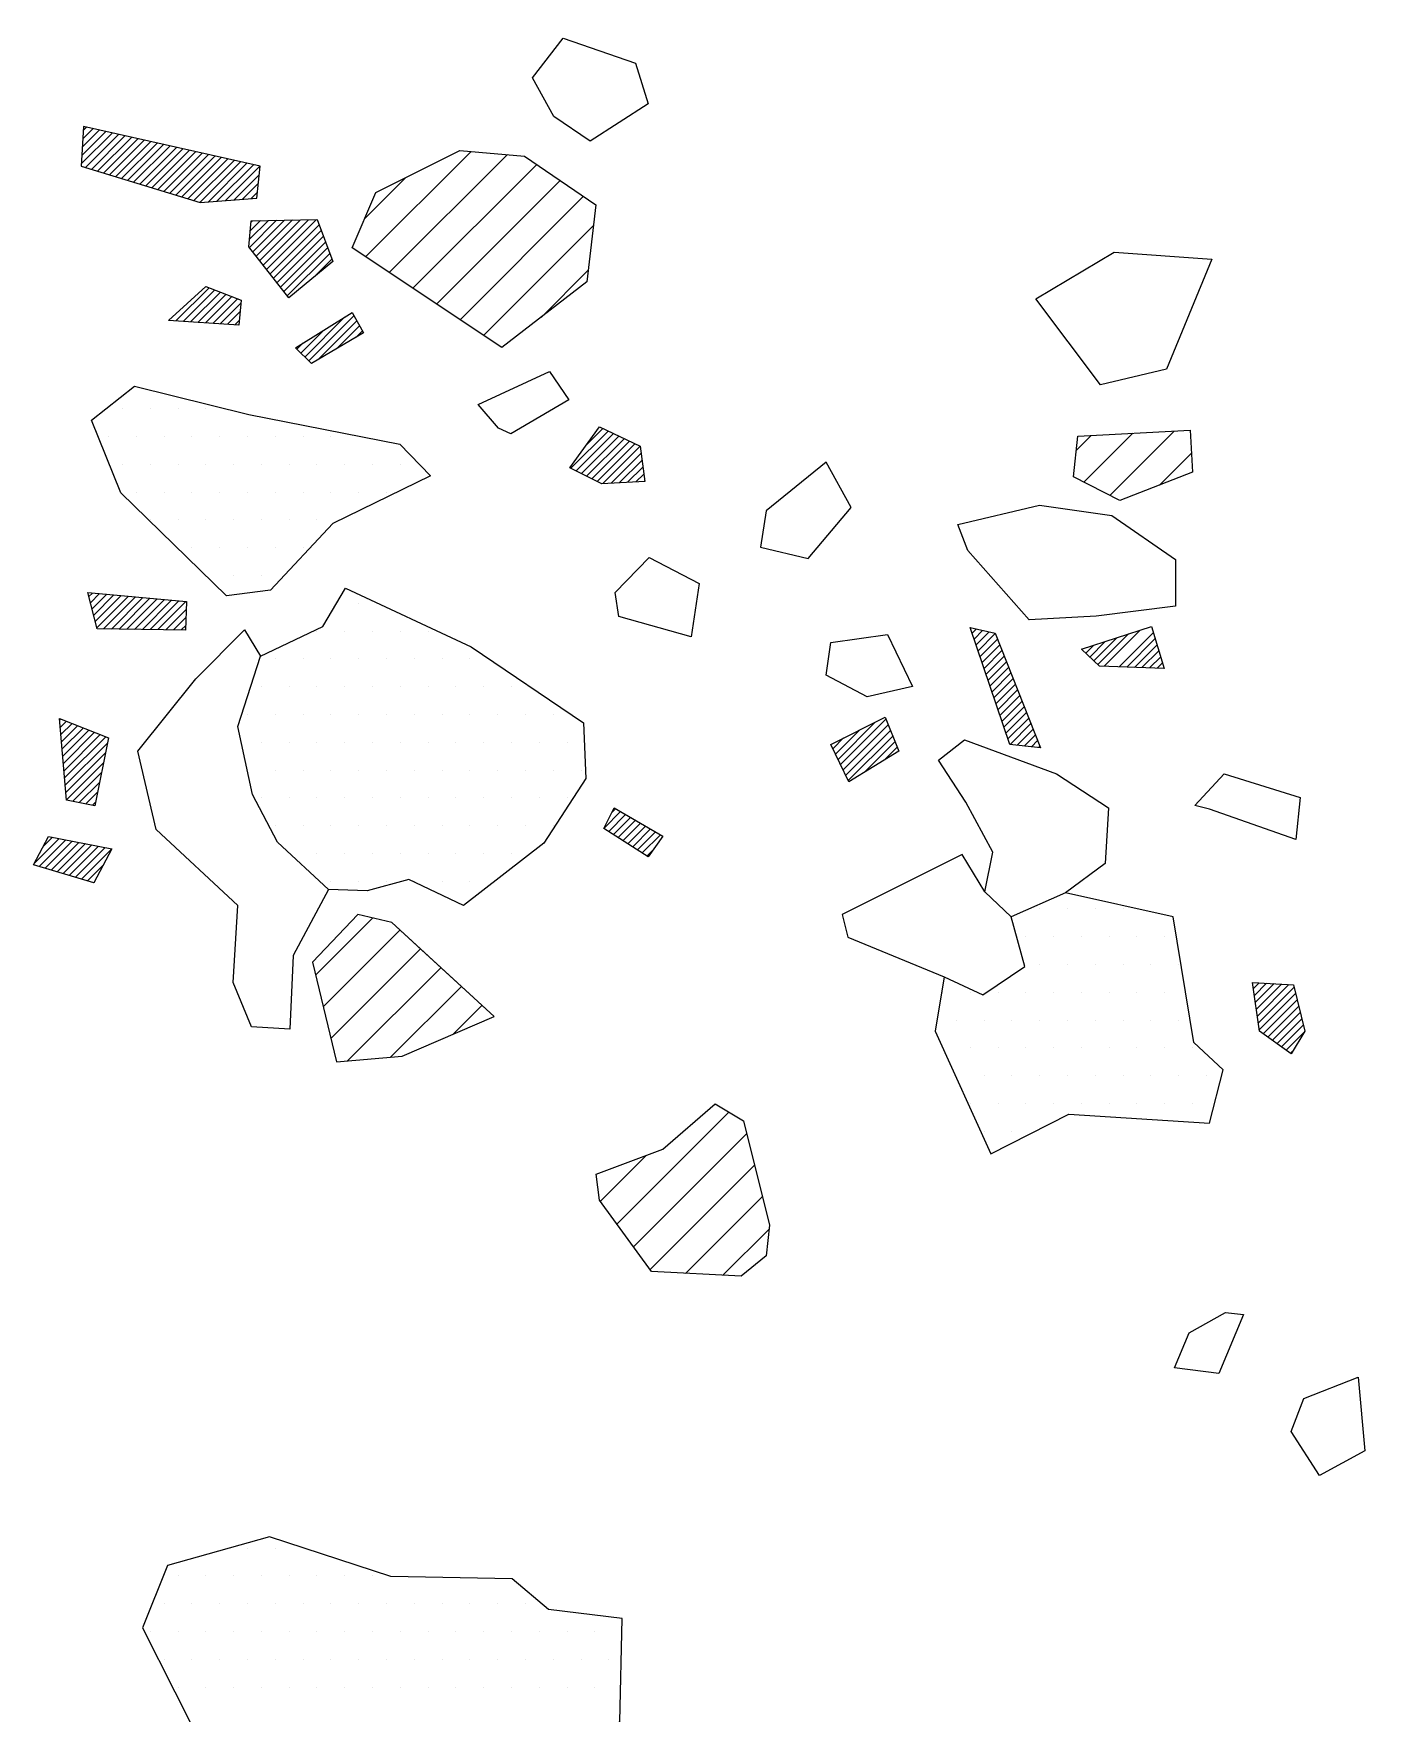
# Model space of a CAD drawing. Header units: metres. Extents: x -12.6 to -9.54, y -16.55 to -11.69.
# Drawn here: x -12.584 to -11.983, y -12.824 to -12.069 of the extents above; entities that cross this region are included whole.
import ezdxf

# ---------------------------------------------------------------- set-up
doc = ezdxf.new("R2010")
doc.units = ezdxf.units.M
doc.header["$LTSCALE"] = 25
doc.header["$MEASUREMENT"] = 0
doc.layers.get('0').update_dxf_attribs({"linetype": 'CONTINUOUS'})
for name, color, linetype in [('FEUER', 1, 'CONTINUOUS'), ('KNOCHEN', 2, 'CONTINUOUS'), ('KNOCHENSCHRAFF', 2, 'CONTINUOUS'), ('STEINE', 4, 'CONTINUOUS'), ('STEINESCHRAFF', 4, 'CONTINUOUS')]:
    doc.layers.add(name, color=color, linetype=linetype)

# ---------------------------------------------------------------- blocks, each defined once
blk = doc.blocks.new('*X1')
at = {"color": 0}
for p, q in [((-1244.072, -1182.2), (-1244.02, -1182.149)), ((-1244.021, -1184.27), (-1241.973, -1182.223)), ((-1243.991, -1184.594), (-1241.632, -1182.235)), ((-1243.962, -1184.919), (-1241.292, -1182.249)), ((-1243.954, -1182.435), (-1243.679, -1182.161)), ((-1243.836, -1182.671), (-1243.338, -1182.173)), ((-1243.718, -1182.907), (-1242.997, -1182.186)), ((-1243.6, -1183.142), (-1242.656, -1182.198)), ((-1243.482, -1183.378), (-1242.315, -1182.21)), ((-1243.809, -1185.119), (-1241.105, -1182.415)), ((-1243.492, -1185.156), (-1240.918, -1182.582)), ((-1243.176, -1185.193), (-1240.731, -1182.748)), ((-1242.859, -1185.23), (-1240.543, -1182.914)), ((-1242.542, -1185.266), (-1240.356, -1183.081)), ((-1242.225, -1185.303), (-1240.169, -1183.247)), ((-1241.909, -1185.34), (-1239.982, -1183.413)), ((-1239.789, -1187.11), (-1237.349, -1184.669)), ((-1239.765, -1186.732), (-1237.443, -1184.41)), ((-1239.741, -1186.355), (-1237.861, -1184.475)), ((-1239.717, -1185.977), (-1238.404, -1184.664)), ((-1240.384, -1188.412), (-1237.161, -1185.188)), ((-1239.814, -1187.488), (-1237.255, -1184.929)), ((-1239.693, -1185.6), (-1238.947, -1184.854)), ((-1239.669, -1185.222), (-1239.49, -1185.043)), ((-1240.973, -1189.354), (-1237.067, -1185.448)), ((-1240.841, -1189.576), (-1236.973, -1185.708)), ((-1240.533, -1189.622), (-1236.879, -1185.967)), ((-1240.225, -1189.667), (-1236.785, -1186.227)), ((-1239.918, -1189.713), (-1236.691, -1186.486)), ((-1239.553, -1189.702), (-1236.597, -1186.746)), ((-1239.074, -1189.577), (-1236.503, -1187.005)), ((-1238.596, -1189.452), (-1236.409, -1187.265)), ((-1238.118, -1189.327), (-1236.746, -1187.956)), ((-1237.639, -1189.202), (-1237.141, -1188.704)), ((-1222.143, -1194.212), (-1222.081, -1194.15)), ((-1222.059, -1194.481), (-1221.802, -1194.225)), ((-1221.974, -1194.751), (-1221.523, -1194.3)), ((-1221.89, -1195.02), (-1221.244, -1194.374)), ((-1221.806, -1195.289), (-1220.965, -1194.449)), ((-1221.722, -1195.559), (-1220.686, -1194.523)), ((-1221.543, -1195.734), (-1220.407, -1194.598)), ((-1221.094, -1195.638), (-1220.128, -1194.673)), ((-1220.644, -1195.542), (-1219.849, -1194.747)), ((-1220.195, -1195.446), (-1219.571, -1194.822)), ((-1219.745, -1195.35), (-1219.292, -1194.896)), ((-1219.296, -1195.254), (-1219.013, -1194.971)), ((-1218.847, -1195.159), (-1218.734, -1195.046)), ((-1220.079, -1198.512), (-1217.459, -1195.892)), ((-1221.258, -1198.63), (-1219.243, -1196.615)), ((-1221.161, -1198.887), (-1218.592, -1196.318)), ((-1220.751, -1198.831), (-1217.941, -1196.02)), ((-1219.407, -1198.194), (-1217.392, -1196.179)), ((-1218.735, -1197.875), (-1217.326, -1196.466)), ((-1218.063, -1197.557), (-1217.26, -1196.754)), ((-1221.547, -1197.859), (-1221.196, -1197.508)), ((-1221.451, -1198.116), (-1220.545, -1197.21)), ((-1221.354, -1198.373), (-1219.894, -1196.913)), ((-1217.391, -1197.239), (-1217.193, -1197.041)), ((-1256.139, -1211.238), (-1255.993, -1211.092)), ((-1256.225, -1212.738), (-1254.838, -1211.351)), ((-1256.204, -1212.363), (-1255.126, -1211.286)), ((-1256.182, -1211.988), (-1255.415, -1211.221)), ((-1256.161, -1211.613), (-1255.704, -1211.156)), ((-1256.038, -1212.905), (-1254.549, -1211.415)), ((-1255.767, -1212.987), (-1254.26, -1211.48)), ((-1255.496, -1213.07), (-1253.971, -1211.545)), ((-1255.225, -1213.152), (-1253.682, -1211.61)), ((-1254.954, -1213.235), (-1253.394, -1211.674)), ((-1254.683, -1213.317), (-1253.105, -1211.739)), ((-1254.412, -1213.4), (-1252.816, -1211.804)), ((-1254.141, -1213.482), (-1252.527, -1211.869)), ((-1253.87, -1213.565), (-1252.238, -1211.933)), ((-1253.599, -1213.648), (-1251.95, -1211.998)), ((-1253.328, -1213.73), (-1251.661, -1212.063)), ((-1253.057, -1213.813), (-1251.372, -1212.128)), ((-1252.786, -1213.895), (-1251.083, -1212.192)), ((-1252.515, -1213.978), (-1250.794, -1212.257)), ((-1252.244, -1214.06), (-1250.506, -1212.322)), ((-1251.973, -1214.143), (-1250.217, -1212.387)), ((-1251.702, -1214.225), (-1249.928, -1212.451)), ((-1251.431, -1214.308), (-1249.639, -1212.516)), ((-1251.16, -1214.39), (-1249.35, -1212.581)), ((-1250.889, -1214.473), (-1249.062, -1212.646)), ((-1250.51, -1214.447), (-1248.773, -1212.71)), ((-1250.126, -1214.417), (-1248.484, -1212.775)), ((-1249.741, -1214.386), (-1248.195, -1212.84)), ((-1249.357, -1214.355), (-1248.213, -1213.212)), ((-1248.973, -1214.324), (-1248.256, -1213.607)), ((-1248.588, -1214.293), (-1248.298, -1214.003)), ((-1248.664, -1216.491), (-1247.446, -1215.273)), ((-1248.654, -1216.127), (-1247.806, -1215.279)), ((-1248.621, -1215.74), (-1248.166, -1215.285)), ((-1248.587, -1215.353), (-1248.526, -1215.291)), ((-1248.509, -1216.689), (-1247.086, -1215.266)), ((-1248.355, -1216.888), (-1246.726, -1215.26)), ((-1248.2, -1217.087), (-1246.367, -1215.254)), ((-1248.045, -1217.286), (-1246.007, -1215.248)), ((-1247.89, -1217.485), (-1245.647, -1215.241)), ((-1247.736, -1217.684), (-1245.533, -1215.481)), ((-1247.581, -1217.883), (-1245.436, -1215.738)), ((-1247.426, -1218.081), (-1245.339, -1215.994)), ((-1247.272, -1218.28), (-1245.242, -1216.251)), ((-1247.117, -1218.479), (-1245.145, -1216.507)), ((-1246.962, -1218.678), (-1245.048, -1216.764)), ((-1245.739, -1217.808), (-1244.951, -1217.02)), ((-1251.975, -1219.802), (-1250.479, -1218.305)), ((-1251.643, -1219.823), (-1250.224, -1218.404)), ((-1251.311, -1219.844), (-1249.969, -1218.503)), ((-1250.978, -1219.866), (-1249.714, -1218.601)), ((-1250.646, -1219.887), (-1249.459, -1218.7)), ((-1250.314, -1219.909), (-1249.204, -1218.799)), ((-1249.982, -1219.93), (-1249.053, -1219.001)), ((-1249.65, -1219.951), (-1249.088, -1219.39)), ((-1249.318, -1219.973), (-1249.123, -1219.778)), ((-1246.172, -1221.423), (-1244.381, -1219.632)), ((-1245.995, -1221.6), (-1243.962, -1219.567)), ((-1245.589, -1221.548), (-1243.836, -1219.794)), ((-1244.733, -1221.045), (-1243.71, -1220.022)), ((-1246.526, -1221.07), (-1246.242, -1220.787)), ((-1246.349, -1221.247), (-1245.312, -1220.209)), ((-1243.877, -1220.542), (-1243.583, -1220.249)), ((-1233.503, -1225.371), (-1232.774, -1224.643)), ((-1234.207, -1226.429), (-1232.534, -1224.756)), ((-1233.972, -1226.547), (-1232.294, -1224.869)), ((-1233.736, -1226.665), (-1232.054, -1224.983)), ((-1233.5, -1226.783), (-1231.814, -1225.096)), ((-1233.264, -1226.9), (-1231.574, -1225.21)), ((-1233.029, -1227.018), (-1231.333, -1225.323)), ((-1232.775, -1227.119), (-1231.093, -1225.436)), ((-1232.402, -1227.099), (-1231.05, -1225.746)), ((-1232.029, -1227.079), (-1231.009, -1226.059)), ((-1231.656, -1227.059), (-1230.969, -1226.373)), ((-1231.282, -1227.04), (-1230.928, -1226.686)), ((-1230.909, -1227.02), (-1230.888, -1226.999)), ((-1255.88, -1232.192), (-1255.726, -1232.038)), ((-1255.809, -1232.474), (-1255.402, -1232.067)), ((-1255.738, -1232.757), (-1255.078, -1232.097)), ((-1255.667, -1233.04), (-1254.754, -1232.127)), ((-1255.597, -1233.323), (-1254.43, -1232.156)), ((-1255.526, -1233.606), (-1254.107, -1232.186)), ((-1255.222, -1233.655), (-1253.783, -1232.216)), ((-1254.873, -1233.659), (-1253.459, -1232.246)), ((-1254.523, -1233.664), (-1253.135, -1232.275)), ((-1254.174, -1233.668), (-1252.811, -1232.305)), ((-1253.825, -1233.673), (-1252.487, -1232.335)), ((-1253.476, -1233.677), (-1252.164, -1232.365)), ((-1253.127, -1233.681), (-1251.84, -1232.394)), ((-1252.778, -1233.686), (-1251.516, -1232.424)), ((-1252.429, -1233.69), (-1251.5, -1232.761)), ((-1252.08, -1233.695), (-1251.514, -1233.129)), ((-1251.73, -1233.699), (-1251.529, -1233.498)), ((-1216.165, -1233.843), (-1215.979, -1233.657)), ((-1216.075, -1234.107), (-1215.691, -1233.722)), ((-1215.986, -1234.37), (-1215.403, -1233.787)), ((-1215.896, -1234.634), (-1215.123, -1233.861)), ((-1215.806, -1234.898), (-1215.023, -1234.114)), ((-1215.717, -1235.162), (-1214.922, -1234.368)), ((-1215.627, -1235.426), (-1214.822, -1234.621)), ((-1215.537, -1235.69), (-1214.722, -1234.874)), ((-1215.447, -1235.954), (-1214.621, -1235.127)), ((-1215.358, -1236.217), (-1214.521, -1235.381)), ((-1215.268, -1236.481), (-1214.421, -1235.634)), ((-1215.178, -1236.745), (-1214.32, -1235.887)), ((-1215.089, -1237.009), (-1214.22, -1236.14)), ((-1214.999, -1237.273), (-1214.12, -1236.393)), ((-1214.909, -1237.537), (-1214.019, -1236.647)), ((-1214.82, -1237.801), (-1213.919, -1236.9)), ((-1214.73, -1238.064), (-1213.819, -1237.153)), ((-1214.64, -1238.328), (-1213.718, -1237.406)), ((-1257.191, -1237.746), (-1257.146, -1237.7)), ((-1257.164, -1238.072), (-1256.892, -1237.8)), ((-1257.137, -1238.399), (-1256.639, -1237.9)), ((-1257.11, -1238.725), (-1256.385, -1238.001)), ((-1257.082, -1239.051), (-1256.132, -1238.101)), ((-1257.055, -1239.377), (-1255.879, -1238.201)), ((-1257.028, -1239.704), (-1255.625, -1238.301)), ((-1222.311, -1239.281), (-1221.234, -1238.205)), ((-1222.195, -1239.519), (-1220.527, -1237.851)), ((-1222.08, -1239.758), (-1220.037, -1237.715)), ((-1221.964, -1239.996), (-1219.936, -1237.967)), ((-1221.849, -1240.234), (-1219.835, -1238.22)), ((-1214.551, -1238.592), (-1213.618, -1237.66)), ((-1214.453, -1238.848), (-1213.518, -1237.913)), ((-1214.135, -1238.884), (-1213.417, -1238.166)), ((-1257.001, -1240.03), (-1255.372, -1238.401)), ((-1256.973, -1240.356), (-1255.118, -1238.501)), ((-1256.946, -1240.683), (-1255.052, -1238.789)), ((-1222.426, -1239.043), (-1221.942, -1238.559)), ((-1221.733, -1240.472), (-1219.734, -1238.472)), ((-1221.017, -1240.109), (-1219.633, -1238.725)), ((-1220.102, -1239.547), (-1219.532, -1238.977)), ((-1213.817, -1238.919), (-1213.317, -1238.419)), ((-1213.499, -1238.954), (-1213.217, -1238.673)), ((-1213.18, -1238.99), (-1213.116, -1238.926)), ((-1256.919, -1241.009), (-1255.141, -1239.231)), ((-1256.892, -1241.335), (-1255.229, -1239.673)), ((-1256.61, -1241.407), (-1255.317, -1240.115)), ((-1256.316, -1241.466), (-1255.406, -1240.556)), ((-1256.021, -1241.525), (-1255.494, -1240.998)), ((-1255.726, -1241.584), (-1255.582, -1241.44)), ((-1232.715, -1242.614), (-1231.973, -1241.872)), ((-1232.506, -1242.759), (-1231.749, -1242.002)), ((-1232.361, -1241.907), (-1232.196, -1241.742)), ((-1232.291, -1242.898), (-1231.526, -1242.132)), ((-1232.076, -1243.036), (-1231.302, -1242.262)), ((-1231.86, -1243.174), (-1231.078, -1242.392)), ((-1231.645, -1243.312), (-1230.855, -1242.522)), ((-1231.429, -1243.45), (-1230.631, -1242.652)), ((-1231.214, -1243.588), (-1230.408, -1242.782)), ((-1258.335, -1244.193), (-1257.221, -1243.079)), ((-1258.122, -1244.333), (-1256.925, -1243.137)), ((-1257.952, -1243.456), (-1257.516, -1243.021)), ((-1257.85, -1244.415), (-1256.63, -1243.195)), ((-1257.578, -1244.497), (-1256.334, -1243.253)), ((-1257.307, -1244.579), (-1256.039, -1243.311)), ((-1257.035, -1244.661), (-1255.743, -1243.369)), ((-1256.764, -1244.743), (-1255.448, -1243.427)), ((-1256.492, -1244.825), (-1255.152, -1243.485)), ((-1256.22, -1244.907), (-1254.856, -1243.543)), ((-1230.998, -1243.726), (-1230.184, -1242.912)), ((-1230.783, -1243.864), (-1230.506, -1243.588)), ((-1255.949, -1244.989), (-1255.246, -1244.286)), ((-1255.677, -1245.071), (-1255.65, -1245.043))]:
    blk.add_line(p, q, dxfattribs=at)
blk = doc.blocks.new('*X2')
at = {"color": 0}
for p, q in [((-1162.74, -1217.187), (-1161.962, -1216.409)), ((-1162.704, -1217.505), (-1161.533, -1216.334)), ((-1162.669, -1217.823), (-1161.105, -1216.26)), ((-1162.633, -1218.141), (-1160.677, -1216.185)), ((-1162.569, -1218.431), (-1160.403, -1216.264)), ((-1185.582, -1219.169), (-1183.353, -1216.941)), ((-1185.445, -1219.386), (-1182.744, -1216.685)), ((-1185.309, -1219.603), (-1182.692, -1216.987)), ((-1162.775, -1216.869), (-1162.39, -1216.483)), ((-1162.397, -1218.612), (-1160.28, -1216.495)), ((-1162.226, -1218.794), (-1160.158, -1216.727)), ((-1162.054, -1218.976), (-1160.036, -1216.958)), ((-1185.991, -1218.518), (-1185.328, -1217.855)), ((-1185.855, -1218.735), (-1184.67, -1217.55)), ((-1185.718, -1218.952), (-1184.012, -1217.246)), ((-1185.172, -1219.821), (-1182.64, -1217.288)), ((-1184.975, -1219.977), (-1182.588, -1217.59)), ((-1183.614, -1218.969), (-1182.536, -1217.891)), ((-1161.882, -1219.158), (-1159.914, -1217.189)), ((-1161.71, -1219.34), (-1159.792, -1217.421)), ((-1161.539, -1219.521), (-1159.669, -1217.652)), ((-1161.367, -1219.703), (-1159.547, -1217.883)), ((-1186.128, -1218.301), (-1185.986, -1218.16)), ((-1161.195, -1219.885), (-1159.425, -1218.115)), ((-1161.023, -1220.067), (-1159.303, -1218.346)), ((-1160.865, -1220.262), (-1159.18, -1218.577)), ((-1189.493, -1220.252), (-1188.472, -1219.231)), ((-1189.336, -1220.449), (-1187.847, -1218.96)), ((-1189.179, -1220.645), (-1187.223, -1218.689)), ((-1189.023, -1220.842), (-1187.004, -1218.823)), ((-1188.761, -1220.935), (-1186.852, -1219.025)), ((-1188.5, -1221.027), (-1186.701, -1219.227)), ((-1188.238, -1221.119), (-1186.549, -1219.429)), ((-1160.805, -1220.555), (-1159.058, -1218.809)), ((-1160.745, -1220.849), (-1158.936, -1219.04)), ((-1160.685, -1221.143), (-1158.814, -1219.271)), ((-1189.807, -1219.859), (-1189.722, -1219.774)), ((-1189.65, -1220.056), (-1189.097, -1219.503)), ((-1187.665, -1220.899), (-1186.397, -1219.631)), ((-1186.94, -1220.527), (-1186.246, -1219.833)), ((-1186.215, -1220.156), (-1186.094, -1220.035)), ((-1160.625, -1221.437), (-1158.691, -1219.503)), ((-1160.566, -1221.73), (-1158.569, -1219.734)), ((-1160.506, -1222.024), (-1158.447, -1219.965)), ((-1160.446, -1222.318), (-1158.325, -1220.196)), ((-1160.386, -1222.612), (-1158.202, -1220.428)), ((-1160.326, -1222.905), (-1158.08, -1220.659)), ((-1160.267, -1223.199), (-1157.958, -1220.89)), ((-1160.044, -1223.33), (-1157.836, -1221.122)), ((-1159.799, -1223.438), (-1157.713, -1221.353)), ((-1159.553, -1223.546), (-1157.591, -1221.584)), ((-1190.387, -1223.621), (-1188.771, -1222.005)), ((-1190.23, -1223.817), (-1188.476, -1222.064)), ((-1190.187, -1223.067), (-1189.065, -1221.946)), ((-1190.054, -1223.995), (-1188.181, -1222.122)), ((-1189.987, -1222.514), (-1189.36, -1221.887)), ((-1189.879, -1224.174), (-1187.918, -1222.213)), ((-1189.788, -1221.961), (-1189.655, -1221.828)), ((-1189.703, -1224.352), (-1187.771, -1222.419)), ((-1159.307, -1223.654), (-1157.469, -1221.816)), ((-1159.061, -1223.761), (-1157.347, -1222.047)), ((-1158.815, -1223.869), (-1157.224, -1222.278)), ((-1189.528, -1224.53), (-1187.623, -1222.625)), ((-1189.353, -1224.708), (-1187.476, -1222.831)), ((-1189.177, -1224.886), (-1187.329, -1223.037)), ((-1158.57, -1223.977), (-1157.102, -1222.51)), ((-1158.324, -1224.085), (-1156.98, -1222.741)), ((-1158.078, -1224.193), (-1156.858, -1222.972)), ((-1157.832, -1224.3), (-1156.736, -1223.204)), ((-1189.002, -1225.064), (-1187.181, -1223.244)), ((-1188.826, -1225.242), (-1187.034, -1223.45)), ((-1188.651, -1225.42), (-1186.886, -1223.656)), ((-1188.475, -1225.598), (-1186.739, -1223.862)), ((-1157.586, -1224.408), (-1156.613, -1223.435)), ((-1157.331, -1224.506), (-1156.491, -1223.666)), ((-1156.879, -1224.408), (-1156.369, -1223.897)), ((-1188.3, -1225.776), (-1186.592, -1224.068)), ((-1188.124, -1225.955), (-1186.444, -1224.275)), ((-1187.949, -1226.133), (-1186.297, -1224.481)), ((-1187.773, -1226.311), (-1186.15, -1224.687)), ((-1156.427, -1224.31), (-1156.247, -1224.129)), ((-1187.598, -1226.489), (-1186.002, -1224.893)), ((-1187.423, -1226.667), (-1185.855, -1225.1)), ((-1187.247, -1226.845), (-1185.708, -1225.306)), ((-1187.055, -1227.006), (-1185.56, -1225.512)), ((-1186.58, -1226.885), (-1185.413, -1225.718)), ((-1186.105, -1226.763), (-1185.266, -1225.924)), ((-1185.629, -1226.642), (-1185.118, -1226.131)), ((-1185.154, -1226.52), (-1184.971, -1226.337)), ((-1210.233, -1235.335), (-1208.608, -1233.71)), ((-1193.497, -1234.509), (-1192.421, -1233.433)), ((-1193.442, -1234.808), (-1192.142, -1233.508)), ((-1193.388, -1235.107), (-1191.864, -1233.583)), ((-1193.333, -1235.406), (-1191.585, -1233.658)), ((-1193.182, -1235.608), (-1191.307, -1233.733)), ((-1211.057, -1234.745), (-1210.696, -1234.384)), ((-1210.875, -1234.917), (-1210.174, -1234.216)), ((-1210.692, -1235.088), (-1209.652, -1234.047)), ((-1210.51, -1235.259), (-1209.13, -1233.879)), ((-1209.55, -1235.359), (-1208.008, -1233.818)), ((-1209.208, -1235.371), (-1207.927, -1234.09)), ((-1208.867, -1235.383), (-1207.846, -1234.363)), ((-1192.894, -1235.674), (-1191.028, -1233.808)), ((-1192.606, -1235.74), (-1190.749, -1233.883)), ((-1192.318, -1235.805), (-1190.471, -1233.958)), ((-1192.03, -1235.871), (-1190.192, -1234.033)), ((-1191.742, -1235.936), (-1189.944, -1234.138)), ((-1211.24, -1234.574), (-1211.218, -1234.553)), ((-1208.525, -1235.395), (-1207.765, -1234.635)), ((-1208.183, -1235.407), (-1207.684, -1234.908)), ((-1207.842, -1235.419), (-1207.603, -1235.18)), ((-1191.454, -1236.002), (-1190.04, -1234.588)), ((-1191.166, -1236.068), (-1190.137, -1235.038)), ((-1190.879, -1236.133), (-1190.233, -1235.488)), ((-1190.591, -1236.199), (-1190.329, -1235.938)), ((-1190.673, -1238.049), (-1189.375, -1236.752)), ((-1190.513, -1238.243), (-1188.741, -1236.471)), ((-1190.354, -1238.437), (-1188.404, -1236.487)), ((-1190.194, -1238.631), (-1188.307, -1236.744)), ((-1190.992, -1237.661), (-1190.644, -1237.313)), ((-1190.832, -1237.855), (-1190.01, -1237.032)), ((-1190.035, -1238.825), (-1188.211, -1237.001)), ((-1189.81, -1238.954), (-1188.115, -1237.258)), ((-1189.476, -1238.973), (-1188.018, -1237.516)), ((-1189.142, -1238.993), (-1187.711, -1237.562)), ((-1188.808, -1239.012), (-1187.348, -1237.553)), ((-1188.474, -1239.032), (-1186.986, -1237.544)), ((-1188.14, -1239.052), (-1186.623, -1237.535)), ((-1187.806, -1239.071), (-1186.26, -1237.525)), ((-1187.472, -1239.091), (-1185.985, -1237.604)), ((-1187.138, -1239.11), (-1186.146, -1238.118)), ((-1186.804, -1239.13), (-1186.306, -1238.632)), ((-1160.544, -1241.862), (-1158.486, -1239.803)), ((-1160.36, -1241.323), (-1158.702, -1239.665)), ((-1160.175, -1240.785), (-1158.988, -1239.599)), ((-1160.13, -1240.386), (-1159.275, -1239.532)), ((-1160.102, -1240.005), (-1159.562, -1239.465)), ((-1160.073, -1239.623), (-1159.849, -1239.398)), ((-1161.099, -1243.477), (-1158.186, -1240.564)), ((-1160.914, -1242.938), (-1158.286, -1240.311)), ((-1160.729, -1242.4), (-1158.386, -1240.057)), ((-1161.469, -1244.554), (-1157.987, -1241.072)), ((-1161.284, -1244.015), (-1158.087, -1240.818)), ((-1161.653, -1245.092), (-1158.151, -1241.589)), ((-1162.189, -1246.335), (-1158.653, -1242.799)), ((-1161.838, -1245.63), (-1158.402, -1242.194)), ((-1170.554, -1245.507), (-1168.633, -1243.587)), ((-1170.366, -1245.673), (-1168.191, -1243.498)), ((-1170.178, -1245.839), (-1167.826, -1243.487)), ((-1162.601, -1247.1), (-1158.904, -1243.403)), ((-1170.586, -1245.186), (-1169.075, -1243.675)), ((-1169.991, -1246.005), (-1167.707, -1243.721)), ((-1169.844, -1244.09), (-1169.517, -1243.764)), ((-1169.803, -1246.17), (-1167.588, -1243.956)), ((-1169.615, -1246.336), (-1167.469, -1244.19)), ((-1163.013, -1247.866), (-1159.155, -1244.008)), ((-1169.428, -1246.502), (-1167.35, -1244.425)), ((-1169.24, -1246.668), (-1167.231, -1244.659)), ((-1169.052, -1246.834), (-1167.112, -1244.894)), ((-1163.426, -1248.632), (-1159.406, -1244.612)), ((-1168.864, -1247), (-1166.993, -1245.128)), ((-1168.677, -1247.166), (-1166.874, -1245.363)), ((-1168.447, -1247.29), (-1166.755, -1245.597)), ((-1167.983, -1247.179), (-1166.636, -1245.831)), ((-1163.787, -1249.7), (-1159.908, -1245.821)), ((-1163.705, -1249.265), (-1159.657, -1245.217)), ((-1167.518, -1247.067), (-1166.516, -1246.066)), ((-1167.053, -1246.956), (-1166.397, -1246.3)), ((-1166.588, -1246.845), (-1166.278, -1246.535)), ((-1163.868, -1250.135), (-1160.159, -1246.426)), ((-1163.95, -1250.57), (-1160.41, -1247.03)), ((-1163.717, -1250.691), (-1160.661, -1247.635)), ((-1163.316, -1250.644), (-1160.912, -1248.239)), ((-1162.914, -1250.596), (-1161.163, -1248.844)), ((-1203.512, -1249.827), (-1203.255, -1249.571)), ((-1203.468, -1250.137), (-1202.92, -1249.59)), ((-1203.425, -1250.448), (-1202.586, -1249.608)), ((-1203.382, -1250.758), (-1202.251, -1249.627)), ((-1203.338, -1251.068), (-1201.916, -1249.645)), ((-1162.513, -1250.548), (-1161.413, -1249.448)), ((-1203.295, -1251.378), (-1201.686, -1249.77)), ((-1203.252, -1251.688), (-1201.617, -1250.054)), ((-1203.076, -1251.867), (-1201.548, -1250.338)), ((-1162.112, -1250.5), (-1161.664, -1250.053)), ((-1202.87, -1252.014), (-1201.478, -1250.622)), ((-1202.664, -1252.161), (-1201.409, -1250.906)), ((-1195.116, -1252.391), (-1193.707, -1250.983)), ((-1195.104, -1252.026), (-1194.014, -1250.937)), ((-1202.458, -1252.309), (-1201.34, -1251.191)), ((-1202.251, -1252.456), (-1201.27, -1251.475)), ((-1202.045, -1252.603), (-1201.226, -1251.784)), ((-1195.127, -1252.756), (-1193.619, -1251.248)), ((-1195.093, -1251.661), (-1194.627, -1251.196)), ((-1195.014, -1252.997), (-1193.53, -1251.513)), ((-1194.572, -1252.909), (-1193.442, -1251.778)), ((-1201.839, -1252.75), (-1201.756, -1252.667)), ((-1193.866, -1252.556), (-1193.353, -1252.043))]:
    blk.add_line(p, q, dxfattribs=at)
blk = doc.blocks.new('*X10')
at = {"color": 0}
for p, q in [((-1243.437, -1216.92), (-1238.691, -1212.174)), ((-1242.376, -1217.627), (-1237.065, -1212.317)), ((-1243.476, -1215.191), (-1241.629, -1213.345)), ((-1241.315, -1218.334), (-1235.741, -1212.76)), ((-1240.254, -1219.041), (-1234.691, -1213.477)), ((-1239.193, -1219.748), (-1233.64, -1214.194)), ((-1238.133, -1220.455), (-1233.19, -1215.512)), ((-1235.549, -1219.639), (-1233.425, -1217.515)), ((-1211.477, -1225.619), (-1210.804, -1224.946)), ((-1211.142, -1227.052), (-1208.942, -1224.852)), ((-1209.973, -1227.65), (-1207.08, -1224.758)), ((-1207.744, -1227.19), (-1206.302, -1225.747)), ((-1245.686, -1249.221), (-1243.12, -1246.655)), ((-1245.345, -1250.648), (-1241.89, -1247.193)), ((-1245.004, -1252.075), (-1240.971, -1248.042)), ((-1244.247, -1253.086), (-1240.051, -1248.89)), ((-1242.312, -1252.919), (-1239.131, -1249.737)), ((-1239.514, -1251.888), (-1238.211, -1250.585)), ((-1232.138, -1260.422), (-1227.101, -1255.385)), ((-1231.391, -1261.443), (-1226.301, -1256.353)), ((-1232.884, -1259.4), (-1230.819, -1257.335)), ((-1230.645, -1262.465), (-1225.948, -1257.768)), ((-1229.051, -1262.639), (-1225.594, -1259.182)), ((-1227.368, -1262.724), (-1225.291, -1260.647))]:
    blk.add_line(p, q, dxfattribs=at)
blk = doc.blocks.new('*X11')
at = {"color": 0}
for p, q in [((-1254.375, -1223.75), (-1254.375, -1223.75)), ((-1253.125, -1223.75), (-1253.125, -1223.75)), ((-1251.875, -1223.75), (-1251.875, -1223.75)), ((-1250.625, -1223.75), (-1250.625, -1223.75)), ((-1255, -1225), (-1255, -1225)), ((-1253.75, -1225), (-1253.75, -1225)), ((-1252.5, -1225), (-1252.5, -1225)), ((-1251.25, -1225), (-1251.25, -1225)), ((-1250, -1225), (-1250, -1225)), ((-1248.75, -1225), (-1248.75, -1225)), ((-1247.5, -1225), (-1247.5, -1225)), ((-1246.25, -1225), (-1246.25, -1225)), ((-1245, -1225), (-1245, -1225)), ((-1243.75, -1225), (-1243.75, -1225)), ((-1254.375, -1226.25), (-1254.375, -1226.25)), ((-1253.125, -1226.25), (-1253.125, -1226.25)), ((-1251.875, -1226.25), (-1251.875, -1226.25)), ((-1250.625, -1226.25), (-1250.625, -1226.25)), ((-1249.375, -1226.25), (-1249.375, -1226.25)), ((-1248.125, -1226.25), (-1248.125, -1226.25)), ((-1246.875, -1226.25), (-1246.875, -1226.25)), ((-1245.625, -1226.25), (-1245.625, -1226.25)), ((-1244.375, -1226.25), (-1244.375, -1226.25)), ((-1243.125, -1226.25), (-1243.125, -1226.25)), ((-1241.875, -1226.25), (-1241.875, -1226.25)), ((-1253.75, -1227.5), (-1253.75, -1227.5)), ((-1252.5, -1227.5), (-1252.5, -1227.5)), ((-1251.25, -1227.5), (-1251.25, -1227.5)), ((-1250, -1227.5), (-1250, -1227.5)), ((-1248.75, -1227.5), (-1248.75, -1227.5)), ((-1247.5, -1227.5), (-1247.5, -1227.5)), ((-1246.25, -1227.5), (-1246.25, -1227.5)), ((-1245, -1227.5), (-1245, -1227.5)), ((-1243.75, -1227.5), (-1243.75, -1227.5)), ((-1242.5, -1227.5), (-1242.5, -1227.5)), ((-1253.125, -1228.75), (-1253.125, -1228.75)), ((-1251.875, -1228.75), (-1251.875, -1228.75)), ((-1250.625, -1228.75), (-1250.625, -1228.75)), ((-1249.375, -1228.75), (-1249.375, -1228.75)), ((-1248.125, -1228.75), (-1248.125, -1228.75)), ((-1246.875, -1228.75), (-1246.875, -1228.75)), ((-1245.625, -1228.75), (-1245.625, -1228.75)), ((-1251.25, -1230), (-1251.25, -1230)), ((-1250, -1230), (-1250, -1230)), ((-1248.75, -1230), (-1248.75, -1230)), ((-1247.5, -1230), (-1247.5, -1230)), ((-1246.25, -1230), (-1246.25, -1230)), ((-1250.625, -1231.25), (-1250.625, -1231.25)), ((-1249.375, -1231.25), (-1249.375, -1231.25)), ((-1248.125, -1231.25), (-1248.125, -1231.25)), ((-1243.75, -1232.5), (-1243.75, -1232.5)), ((-1245.625, -1233.75), (-1245.625, -1233.75)), ((-1244.375, -1233.75), (-1244.375, -1233.75)), ((-1243.125, -1233.75), (-1243.125, -1233.75)), ((-1241.875, -1233.75), (-1241.875, -1233.75)), ((-1240.625, -1233.75), (-1240.625, -1233.75)), ((-1247.5, -1235), (-1247.5, -1235)), ((-1246.25, -1235), (-1246.25, -1235)), ((-1245, -1235), (-1245, -1235)), ((-1243.75, -1235), (-1243.75, -1235)), ((-1242.5, -1235), (-1242.5, -1235)), ((-1241.25, -1235), (-1241.25, -1235)), ((-1240, -1235), (-1240, -1235)), ((-1238.75, -1235), (-1238.75, -1235)), ((-1248.125, -1236.25), (-1248.125, -1236.25)), ((-1246.875, -1236.25), (-1246.875, -1236.25)), ((-1245.625, -1236.25), (-1245.625, -1236.25)), ((-1244.375, -1236.25), (-1244.375, -1236.25)), ((-1243.125, -1236.25), (-1243.125, -1236.25)), ((-1241.875, -1236.25), (-1241.875, -1236.25)), ((-1240.625, -1236.25), (-1240.625, -1236.25)), ((-1239.375, -1236.25), (-1239.375, -1236.25)), ((-1238.125, -1236.25), (-1238.125, -1236.25)), ((-1236.875, -1236.25), (-1236.875, -1236.25)), ((-1248.75, -1237.5), (-1248.75, -1237.5)), ((-1247.5, -1237.5), (-1247.5, -1237.5)), ((-1246.25, -1237.5), (-1246.25, -1237.5)), ((-1245, -1237.5), (-1245, -1237.5)), ((-1243.75, -1237.5), (-1243.75, -1237.5)), ((-1242.5, -1237.5), (-1242.5, -1237.5)), ((-1241.25, -1237.5), (-1241.25, -1237.5)), ((-1240, -1237.5), (-1240, -1237.5)), ((-1238.75, -1237.5), (-1238.75, -1237.5)), ((-1237.5, -1237.5), (-1237.5, -1237.5)), ((-1236.25, -1237.5), (-1236.25, -1237.5)), ((-1235, -1237.5), (-1235, -1237.5)), ((-1248.125, -1238.75), (-1248.125, -1238.75)), ((-1246.875, -1238.75), (-1246.875, -1238.75)), ((-1245.625, -1238.75), (-1245.625, -1238.75)), ((-1244.375, -1238.75), (-1244.375, -1238.75)), ((-1243.125, -1238.75), (-1243.125, -1238.75)), ((-1241.875, -1238.75), (-1241.875, -1238.75)), ((-1240.625, -1238.75), (-1240.625, -1238.75)), ((-1239.375, -1238.75), (-1239.375, -1238.75)), ((-1238.125, -1238.75), (-1238.125, -1238.75)), ((-1236.875, -1238.75), (-1236.875, -1238.75)), ((-1235.625, -1238.75), (-1235.625, -1238.75)), ((-1234.375, -1238.75), (-1234.375, -1238.75)), ((-1248.75, -1240), (-1248.75, -1240)), ((-1247.5, -1240), (-1247.5, -1240)), ((-1246.25, -1240), (-1246.25, -1240)), ((-1245, -1240), (-1245, -1240)), ((-1243.75, -1240), (-1243.75, -1240)), ((-1242.5, -1240), (-1242.5, -1240)), ((-1241.25, -1240), (-1241.25, -1240)), ((-1240, -1240), (-1240, -1240)), ((-1238.75, -1240), (-1238.75, -1240)), ((-1237.5, -1240), (-1237.5, -1240)), ((-1236.25, -1240), (-1236.25, -1240)), ((-1235, -1240), (-1235, -1240)), ((-1233.75, -1240), (-1233.75, -1240)), ((-1248.125, -1241.25), (-1248.125, -1241.25)), ((-1246.875, -1241.25), (-1246.875, -1241.25)), ((-1245.625, -1241.25), (-1245.625, -1241.25)), ((-1244.375, -1241.25), (-1244.375, -1241.25)), ((-1243.125, -1241.25), (-1243.125, -1241.25)), ((-1241.875, -1241.25), (-1241.875, -1241.25)), ((-1240.625, -1241.25), (-1240.625, -1241.25)), ((-1239.375, -1241.25), (-1239.375, -1241.25)), ((-1238.125, -1241.25), (-1238.125, -1241.25)), ((-1236.875, -1241.25), (-1236.875, -1241.25)), ((-1235.625, -1241.25), (-1235.625, -1241.25)), ((-1234.375, -1241.25), (-1234.375, -1241.25)), ((-1247.5, -1242.5), (-1247.5, -1242.5)), ((-1246.25, -1242.5), (-1246.25, -1242.5)), ((-1245, -1242.5), (-1245, -1242.5)), ((-1243.75, -1242.5), (-1243.75, -1242.5)), ((-1242.5, -1242.5), (-1242.5, -1242.5)), ((-1241.25, -1242.5), (-1241.25, -1242.5)), ((-1240, -1242.5), (-1240, -1242.5)), ((-1238.75, -1242.5), (-1238.75, -1242.5)), ((-1237.5, -1242.5), (-1237.5, -1242.5)), ((-1236.25, -1242.5), (-1236.25, -1242.5)), ((-1235, -1242.5), (-1235, -1242.5)), ((-1245.625, -1243.75), (-1245.625, -1243.75)), ((-1244.375, -1243.75), (-1244.375, -1243.75)), ((-1243.125, -1243.75), (-1243.125, -1243.75)), ((-1241.875, -1243.75), (-1241.875, -1243.75)), ((-1240.625, -1243.75), (-1240.625, -1243.75)), ((-1239.375, -1243.75), (-1239.375, -1243.75)), ((-1238.125, -1243.75), (-1238.125, -1243.75)), ((-1236.875, -1243.75), (-1236.875, -1243.75)), ((-1245, -1245), (-1245, -1245)), ((-1243.75, -1245), (-1243.75, -1245)), ((-1242.5, -1245), (-1242.5, -1245)), ((-1241.25, -1245), (-1241.25, -1245)), ((-1240, -1245), (-1240, -1245)), ((-1238.75, -1245), (-1238.75, -1245)), ((-1213.125, -1246.25), (-1213.125, -1246.25)), ((-1211.875, -1246.25), (-1211.875, -1246.25)), ((-1210.625, -1246.25), (-1210.625, -1246.25)), ((-1209.375, -1246.25), (-1209.375, -1246.25)), ((-1213.75, -1247.5), (-1213.75, -1247.5)), ((-1212.5, -1247.5), (-1212.5, -1247.5)), ((-1211.25, -1247.5), (-1211.25, -1247.5)), ((-1210, -1247.5), (-1210, -1247.5)), ((-1208.75, -1247.5), (-1208.75, -1247.5)), ((-1207.5, -1247.5), (-1207.5, -1247.5)), ((-1213.125, -1248.75), (-1213.125, -1248.75)), ((-1211.875, -1248.75), (-1211.875, -1248.75)), ((-1210.625, -1248.75), (-1210.625, -1248.75)), ((-1209.375, -1248.75), (-1209.375, -1248.75)), ((-1208.125, -1248.75), (-1208.125, -1248.75)), ((-1206.875, -1248.75), (-1206.875, -1248.75)), ((-1217.5, -1250), (-1217.5, -1250)), ((-1216.25, -1250), (-1216.25, -1250)), ((-1215, -1250), (-1215, -1250)), ((-1213.75, -1250), (-1213.75, -1250)), ((-1212.5, -1250), (-1212.5, -1250)), ((-1211.25, -1250), (-1211.25, -1250)), ((-1210, -1250), (-1210, -1250)), ((-1208.75, -1250), (-1208.75, -1250)), ((-1207.5, -1250), (-1207.5, -1250)), ((-1216.875, -1251.25), (-1216.875, -1251.25)), ((-1215.625, -1251.25), (-1215.625, -1251.25)), ((-1214.375, -1251.25), (-1214.375, -1251.25)), ((-1213.125, -1251.25), (-1213.125, -1251.25)), ((-1211.875, -1251.25), (-1211.875, -1251.25)), ((-1210.625, -1251.25), (-1210.625, -1251.25)), ((-1209.375, -1251.25), (-1209.375, -1251.25)), ((-1208.125, -1251.25), (-1208.125, -1251.25)), ((-1206.875, -1251.25), (-1206.875, -1251.25)), ((-1216.25, -1252.5), (-1216.25, -1252.5)), ((-1215, -1252.5), (-1215, -1252.5)), ((-1213.75, -1252.5), (-1213.75, -1252.5)), ((-1212.5, -1252.5), (-1212.5, -1252.5)), ((-1211.25, -1252.5), (-1211.25, -1252.5)), ((-1210, -1252.5), (-1210, -1252.5)), ((-1208.75, -1252.5), (-1208.75, -1252.5)), ((-1207.5, -1252.5), (-1207.5, -1252.5)), ((-1206.25, -1252.5), (-1206.25, -1252.5)), ((-1216.875, -1253.75), (-1216.875, -1253.75)), ((-1215.625, -1253.75), (-1215.625, -1253.75)), ((-1214.375, -1253.75), (-1214.375, -1253.75)), ((-1213.125, -1253.75), (-1213.125, -1253.75)), ((-1211.875, -1253.75), (-1211.875, -1253.75)), ((-1210.625, -1253.75), (-1210.625, -1253.75)), ((-1209.375, -1253.75), (-1209.375, -1253.75)), ((-1208.125, -1253.75), (-1208.125, -1253.75)), ((-1206.875, -1253.75), (-1206.875, -1253.75)), ((-1205.625, -1253.75), (-1205.625, -1253.75)), ((-1216.25, -1255), (-1216.25, -1255)), ((-1215, -1255), (-1215, -1255)), ((-1213.75, -1255), (-1213.75, -1255)), ((-1212.5, -1255), (-1212.5, -1255)), ((-1211.25, -1255), (-1211.25, -1255)), ((-1210, -1255), (-1210, -1255)), ((-1208.75, -1255), (-1208.75, -1255)), ((-1207.5, -1255), (-1207.5, -1255)), ((-1206.25, -1255), (-1206.25, -1255)), ((-1215.625, -1256.25), (-1215.625, -1256.25)), ((-1214.375, -1256.25), (-1214.375, -1256.25)), ((-1248.75, -1275), (-1248.75, -1275)), ((-1247.5, -1275), (-1247.5, -1275)), ((-1246.25, -1275), (-1246.25, -1275)), ((-1251.875, -1276.25), (-1251.875, -1276.25)), ((-1250.625, -1276.25), (-1250.625, -1276.25)), ((-1249.375, -1276.25), (-1249.375, -1276.25)), ((-1248.125, -1276.25), (-1248.125, -1276.25)), ((-1246.875, -1276.25), (-1246.875, -1276.25)), ((-1245.625, -1276.25), (-1245.625, -1276.25)), ((-1244.375, -1276.25), (-1244.375, -1276.25)), ((-1243.125, -1276.25), (-1243.125, -1276.25)), ((-1252.5, -1277.5), (-1252.5, -1277.5)), ((-1251.25, -1277.5), (-1251.25, -1277.5)), ((-1250, -1277.5), (-1250, -1277.5)), ((-1248.75, -1277.5), (-1248.75, -1277.5)), ((-1247.5, -1277.5), (-1247.5, -1277.5)), ((-1246.25, -1277.5), (-1246.25, -1277.5)), ((-1245, -1277.5), (-1245, -1277.5)), ((-1243.75, -1277.5), (-1243.75, -1277.5)), ((-1242.5, -1277.5), (-1242.5, -1277.5)), ((-1241.25, -1277.5), (-1241.25, -1277.5)), ((-1240, -1277.5), (-1240, -1277.5)), ((-1238.75, -1277.5), (-1238.75, -1277.5)), ((-1237.5, -1277.5), (-1237.5, -1277.5)), ((-1236.25, -1277.5), (-1236.25, -1277.5)), ((-1253.125, -1278.75), (-1253.125, -1278.75)), ((-1251.875, -1278.75), (-1251.875, -1278.75)), ((-1250.625, -1278.75), (-1250.625, -1278.75)), ((-1249.375, -1278.75), (-1249.375, -1278.75)), ((-1248.125, -1278.75), (-1248.125, -1278.75)), ((-1246.875, -1278.75), (-1246.875, -1278.75)), ((-1245.625, -1278.75), (-1245.625, -1278.75)), ((-1244.375, -1278.75), (-1244.375, -1278.75)), ((-1243.125, -1278.75), (-1243.125, -1278.75)), ((-1241.875, -1278.75), (-1241.875, -1278.75)), ((-1240.625, -1278.75), (-1240.625, -1278.75)), ((-1239.375, -1278.75), (-1239.375, -1278.75)), ((-1238.125, -1278.75), (-1238.125, -1278.75)), ((-1236.875, -1278.75), (-1236.875, -1278.75)), ((-1235.625, -1278.75), (-1235.625, -1278.75)), ((-1234.375, -1278.75), (-1234.375, -1278.75)), ((-1233.125, -1278.75), (-1233.125, -1278.75)), ((-1252.5, -1280), (-1252.5, -1280)), ((-1251.25, -1280), (-1251.25, -1280)), ((-1250, -1280), (-1250, -1280)), ((-1248.75, -1280), (-1248.75, -1280)), ((-1247.5, -1280), (-1247.5, -1280)), ((-1246.25, -1280), (-1246.25, -1280)), ((-1245, -1280), (-1245, -1280)), ((-1243.75, -1280), (-1243.75, -1280)), ((-1242.5, -1280), (-1242.5, -1280)), ((-1241.25, -1280), (-1241.25, -1280)), ((-1240, -1280), (-1240, -1280)), ((-1238.75, -1280), (-1238.75, -1280)), ((-1237.5, -1280), (-1237.5, -1280)), ((-1236.25, -1280), (-1236.25, -1280)), ((-1235, -1280), (-1235, -1280)), ((-1233.75, -1280), (-1233.75, -1280)), ((-1232.5, -1280), (-1232.5, -1280)), ((-1251.875, -1281.25), (-1251.875, -1281.25)), ((-1250.625, -1281.25), (-1250.625, -1281.25)), ((-1249.375, -1281.25), (-1249.375, -1281.25)), ((-1248.125, -1281.25), (-1248.125, -1281.25)), ((-1246.875, -1281.25), (-1246.875, -1281.25)), ((-1245.625, -1281.25), (-1245.625, -1281.25)), ((-1244.375, -1281.25), (-1244.375, -1281.25)), ((-1243.125, -1281.25), (-1243.125, -1281.25)), ((-1241.875, -1281.25), (-1241.875, -1281.25)), ((-1240.625, -1281.25), (-1240.625, -1281.25)), ((-1239.375, -1281.25), (-1239.375, -1281.25)), ((-1238.125, -1281.25), (-1238.125, -1281.25)), ((-1236.875, -1281.25), (-1236.875, -1281.25)), ((-1235.625, -1281.25), (-1235.625, -1281.25)), ((-1234.375, -1281.25), (-1234.375, -1281.25)), ((-1233.125, -1281.25), (-1233.125, -1281.25))]:
    blk.add_line(p, q, dxfattribs=at)

msp = doc.modelspace()

# ---------------------------------------------------------------- linework, layer by layer
at = {"layer": 'KNOCHEN'}
for points in [[(-12.48327, -12.14273), (-12.48174, -12.12845), (-12.56129, -12.11061), (-12.56231, -12.12846), (-12.50877, -12.14477), (-12.48327, -12.14273)], [(-12.46898, -12.1876), (-12.48684, -12.16465), (-12.48582, -12.15292), (-12.45624, -12.15241), (-12.4491, -12.17128), (-12.46898, -12.1876)], [(-12.52304, -12.1978), (-12.50621, -12.1825), (-12.4904, -12.18862), (-12.49142, -12.19984), (-12.52304, -12.1978)], [(-12.45878, -12.21717), (-12.46592, -12.21004), (-12.44043, -12.19422), (-12.43533, -12.2034), (-12.45878, -12.21717)], [(-12.34251, -12.26407), (-12.32925, -12.24571), (-12.31089, -12.25438), (-12.30885, -12.27019), (-12.32823, -12.27121), (-12.34251, -12.26407)], [(-12.55515, -12.33651), (-12.55923, -12.32019), (-12.51486, -12.32427), (-12.51537, -12.33702), (-12.55515, -12.33651)], [(-12.14464, -12.38847), (-12.16249, -12.33595), (-12.15127, -12.3385), (-12.13087, -12.39), (-12.14464, -12.38847)], [(-12.11252, -12.34563), (-12.0809, -12.33543), (-12.07529, -12.3543), (-12.10436, -12.35328), (-12.11252, -12.34563)], [(-12.5689, -12.41351), (-12.57197, -12.3768), (-12.55004, -12.38547), (-12.55616, -12.41606), (-12.5689, -12.41351)], [(-12.21705, -12.40531), (-12.22521, -12.38848), (-12.20073, -12.37624), (-12.19461, -12.39154), (-12.21705, -12.40531)], [(-12.32719, -12.42623), (-12.3226, -12.41705), (-12.30067, -12.4298), (-12.3073, -12.43898), (-12.32719, -12.42623)], [(-12.58369, -12.44258), (-12.57706, -12.42983), (-12.5485, -12.43544), (-12.55666, -12.45074), (-12.58369, -12.44258)], [(-12.01815, -12.52767), (-12.03243, -12.51747), (-12.0355, -12.49555), (-12.01714, -12.49656), (-12.01204, -12.51747), (-12.01815, -12.52767)]]:
    msp.add_lwpolyline(points, dxfattribs=at)
at = {"layer": 'STEINE'}
for points in [[(-12.33335, -12.11721), (-12.34967, -12.10599), (-12.35936, -12.08866), (-12.34559, -12.07081), (-12.31296, -12.08202), (-12.30735, -12.10038), (-12.33335, -12.11721)], [(-12.37311, -12.21002), (-12.44043, -12.16516), (-12.42973, -12.14017), (-12.39199, -12.1213), (-12.36293, -12.12384), (-12.3308, -12.14577), (-12.33487, -12.18044), (-12.37311, -12.21002)], [(-12.10386, -12.22682), (-12.13293, -12.18807), (-12.09775, -12.16715), (-12.0539, -12.17021), (-12.07429, -12.21967), (-12.10386, -12.22682)], [(-12.37464, -12.24623), (-12.38382, -12.23552), (-12.35169, -12.22073), (-12.34302, -12.23348), (-12.36903, -12.24878), (-12.37464, -12.24623)], [(-12.49701, -12.32172), (-12.54444, -12.27532), (-12.55771, -12.24268), (-12.53833, -12.22738), (-12.48683, -12.24012), (-12.419, -12.25337), (-12.40523, -12.26765), (-12.44908, -12.28907), (-12.47713, -12.31916), (-12.49701, -12.32172)], [(-12.09519, -12.27883), (-12.1161, -12.26812), (-12.11406, -12.24977), (-12.06358, -12.24721), (-12.06255, -12.26608), (-12.09519, -12.27883)], [(-12.21604, -12.28191), (-12.22726, -12.26151), (-12.25429, -12.28344), (-12.25684, -12.29976), (-12.23542, -12.30485), (-12.21604, -12.28191)], [(-12.13598, -12.33238), (-12.16352, -12.30128), (-12.16811, -12.28955), (-12.13139, -12.28087), (-12.09876, -12.28546), (-12.0702, -12.30534), (-12.07019, -12.32625), (-12.10589, -12.33085), (-12.13598, -12.33238)], [(-12.28794, -12.34005), (-12.32057, -12.33087), (-12.32211, -12.32016), (-12.30681, -12.30435), (-12.28437, -12.31608), (-12.28794, -12.34005)], [(-12.4511, -12.45378), (-12.47405, -12.43237), (-12.48527, -12.41095), (-12.49191, -12.38036), (-12.48171, -12.34874), (-12.45367, -12.33548), (-12.44347, -12.31814), (-12.38686, -12.34465), (-12.33638, -12.37881), (-12.33535, -12.4038), (-12.35422, -12.43286), (-12.39042, -12.46092), (-12.4149, -12.44919), (-12.43376, -12.45429), (-12.4511, -12.45378)], [(-12.4511, -12.45378), (-12.46691, -12.48336), (-12.46843, -12.51651), (-12.48577, -12.51549), (-12.49393, -12.49561), (-12.4919, -12.46093), (-12.52862, -12.42677), (-12.53678, -12.39158), (-12.51078, -12.35894), (-12.48885, -12.33701), (-12.48171, -12.34874)], [(-12.22725, -12.35738), (-12.22521, -12.34259), (-12.19972, -12.33902), (-12.1885, -12.36247), (-12.20889, -12.36706), (-12.22725, -12.35738)], [(-12.11964, -12.45527), (-12.14412, -12.46598), (-12.15585, -12.45477), (-12.15228, -12.43692), (-12.16452, -12.41448), (-12.17676, -12.39562), (-12.16504, -12.38644), (-12.12373, -12.40173), (-12.10027, -12.41702), (-12.1018, -12.44201), (-12.11964, -12.45527)], [(-12.06151, -12.416), (-12.04826, -12.40172), (-12.01409, -12.41242), (-12.01613, -12.43129), (-12.05488, -12.41753), (-12.06151, -12.416)], [(-12.15585, -12.45477), (-12.16605, -12.43794), (-12.2201, -12.46497), (-12.21755, -12.47517), (-12.1742, -12.49301), (-12.15686, -12.50117), (-12.138, -12.48842), (-12.14412, -12.46598)], [(-12.1742, -12.49301), (-12.17828, -12.51749), (-12.15328, -12.57256), (-12.1181, -12.55471), (-12.05487, -12.55878), (-12.04875, -12.53481), (-12.06201, -12.52258), (-12.0712, -12.46597), (-12.11964, -12.45527)], [(-12.43784, -12.465), (-12.45824, -12.48642), (-12.44752, -12.5313), (-12.41795, -12.52874), (-12.37664, -12.51089), (-12.40928, -12.48081), (-12.42254, -12.46857), (-12.43784, -12.465)], [(-12.37664, -12.51089), (-12.42254, -12.46857), (-12.43784, -12.465), (-12.45824, -12.48642), (-12.44752, -12.5313), (-12.41795, -12.52874), (-12.37664, -12.51089)], [(-12.33074, -12.58176), (-12.30066, -12.57054), (-12.2772, -12.55014), (-12.26445, -12.55779), (-12.25272, -12.6047), (-12.25425, -12.61847), (-12.26546, -12.62765), (-12.30575, -12.62562), (-12.32921, -12.59349), (-12.33074, -12.58176)], [(-12.07066, -12.66893), (-12.06403, -12.65312), (-12.04772, -12.64394), (-12.03956, -12.64496), (-12.05077, -12.67148), (-12.07066, -12.66893)], [(-12.00538, -12.71737), (-12.01813, -12.69748), (-12.01253, -12.68269), (-11.98805, -12.673), (-11.98499, -12.70615), (-12.00538, -12.71737)], [(-12.32, -12.82806), (-12.31899, -12.78166), (-12.35213, -12.77758), (-12.36845, -12.76382), (-12.42302, -12.7628), (-12.47758, -12.74496), (-12.52348, -12.75772), (-12.53469, -12.78577), (-12.50562, -12.84339), (-12.48318, -12.86327), (-12.44442, -12.86632), (-12.37354, -12.84133), (-12.32, -12.82806)]]:
    msp.add_lwpolyline(points, dxfattribs=at)

# ---------------------------------------------------------------- block references
at = {"layer": 'FEUER', "xscale": 0.01, "yscale": 0.01, "zscale": 0.01}
msp.add_blockref('*X10', (0, 0), dxfattribs=at)
at = {"layer": 'KNOCHENSCHRAFF', "xscale": 0.01, "yscale": 0.01, "zscale": 0.01}
for name in ['*X1', '*X2']:
    msp.add_blockref(name, (0, 0), dxfattribs=at)
at = {"layer": 'STEINESCHRAFF', "xscale": 0.01, "yscale": 0.01, "zscale": 0.01}
msp.add_blockref('*X11', (0, 0), dxfattribs=at)

doc.saveas('drawing.dxf')
